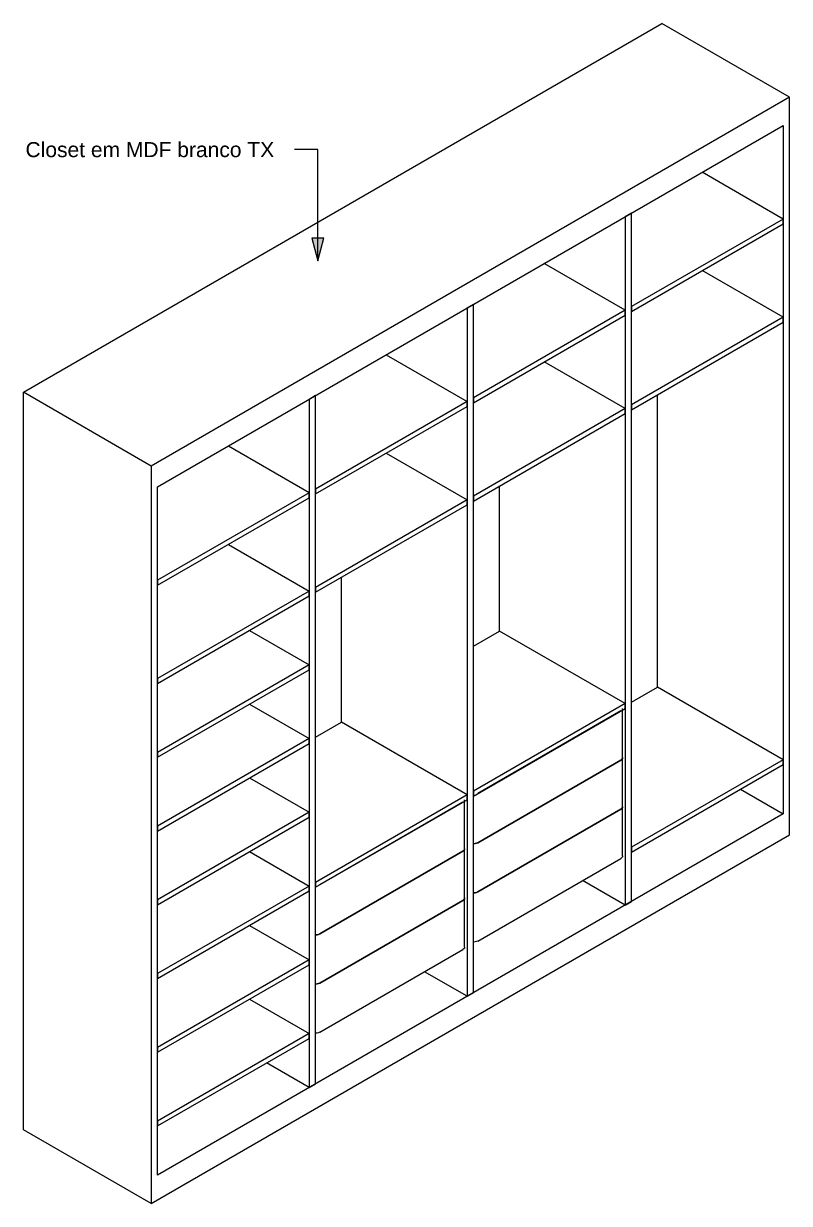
# Model space of a CAD drawing. Header units: millimetres. Extents: x -8736 to 3087, y -8371 to 3225.
# Drawn here: x -8736 to -6190, y -8371 to -4452 of the extents above; entities that cross this region are included whole.
import ezdxf

# ---------------------------------------------------------------- set-up
doc = ezdxf.new("R2010")
doc.units = ezdxf.units.MM
doc.layers.add('G-ANNO-TEXT', color=231, linetype='Continuous', lineweight=9)
doc.layers.add('I-FURN', color=30, linetype='Continuous', lineweight=9)
doc.styles.add('Arial', font='arial.ttf', dxfattribs={"height": 50})

# ---------------------------------------------------------------- blocks, each defined once
blk = doc.blocks.new('CLOSET 01 - CLOSET 01-4622994-VISTA 3D CLOSET 01')
at = {"layer": 'I-FURN'}
for p, q in [((-8735.8, -5676.7), (-6614.5, -4452)), ((-6190.2, -4696.9), (-6614.5, -4452)), ((-6190.2, -4696.9), (-8311.5, -5921.7)), ((-6190.2, -7146.4), (-6190.2, -4696.9)), ((-8290.3, -5991.1), (-6211.4, -4790.8)), ((-6211.4, -4790.8), (-6211.4, -7077)), ((-6211.4, -5101.1), (-6480.1, -4945.9)), ((-6715.2, -5081.7), (-6736.4, -5093.9)), ((-6736.4, -5093.9), (-6736.4, -7380.1)), ((-6715.2, -7367.9), (-6715.2, -5081.7)), ((-6211.4, -5101.1), (-6715.2, -5392)), ((-6715.2, -5408.3), (-6211.4, -5117.4)), ((-6211.4, -5117.4), (-6211.4, -5101.1)), ((-6736.4, -5404.2), (-7005.1, -5249.1)), ((-6211.4, -5427.7), (-6480.1, -5272.5)), ((-7240.3, -5384.8), (-7261.5, -5397.1)), ((-7261.5, -5397.1), (-7261.5, -7683.2)), ((-7240.3, -7671), (-7240.3, -5384.8)), ((-6736.4, -5404.2), (-7240.3, -5695.1)), ((-6736.4, -5420.5), (-6736.4, -5404.2)), ((-6715.2, -5392), (-6715.2, -5408.3)), ((-7240.3, -5711.4), (-6736.4, -5420.5)), ((-6211.4, -5427.7), (-6715.2, -5718.6)), ((-6715.2, -5734.9), (-6211.4, -5444)), ((-6211.4, -5444), (-6211.4, -5427.7)), ((-7530.2, -5552.2), (-7261.5, -5707.3)), ((-6736.4, -5730.8), (-7005.1, -5575.7)), ((-8735.8, -8126.2), (-8735.8, -5676.7)), ((-8311.5, -5921.7), (-8735.8, -5676.7)), ((-7765.3, -5687.9), (-7786.5, -5700.2)), ((-7786.5, -5700.2), (-7786.5, -7986.4)), ((-7765.3, -7974.1), (-7765.3, -5687.9)), ((-7261.5, -5707.3), (-7765.3, -5998.2)), ((-7261.5, -5723.7), (-7261.5, -5707.3)), ((-7240.3, -5695.1), (-7240.3, -5711.4)), ((-6715.2, -5718.6), (-6715.2, -5734.9)), ((-6628.6, -6656.5), (-6628.6, -5684.9)), ((-7765.3, -6014.5), (-7261.5, -5723.7)), ((-6736.4, -5730.8), (-7240.3, -6021.7)), ((-7240.3, -6038), (-6736.4, -5747.1)), ((-6736.4, -5747.1), (-6736.4, -5730.8)), ((-7786.5, -6010.4), (-8055.2, -5855.3)), ((-7530.2, -5878.8), (-7261.5, -6033.9)), ((-8311.5, -5921.7), (-8311.5, -8371.1)), ((-8290.3, -8277.2), (-8290.3, -5991.1)), ((-7153.6, -6469.7), (-7153.6, -5988)), ((-7786.5, -6010.4), (-8290.3, -6301.3)), ((-8290.3, -6317.7), (-7786.5, -6026.8)), ((-7786.5, -6026.8), (-7786.5, -6010.4)), ((-7765.3, -5998.2), (-7765.3, -6014.5)), ((-7261.5, -6033.9), (-7765.3, -6324.8)), ((-7261.5, -6050.3), (-7261.5, -6033.9)), ((-7240.3, -6021.7), (-7240.3, -6038)), ((-7765.3, -6341.1), (-7261.5, -6050.3)), ((-8055.2, -6181.9), (-7786.5, -6337)), ((-8290.3, -6301.3), (-8290.3, -6317.7)), ((-7678.7, -6772.9), (-7678.7, -6291.1)), ((-7786.5, -6337), (-8290.3, -6627.9)), ((-7786.5, -6353.4), (-7786.5, -6337)), ((-7765.3, -6324.8), (-7765.3, -6341.1)), ((-8290.3, -6644.3), (-7786.5, -6353.4)), ((-7984.5, -6467.7), (-7786.5, -6582)), ((-7240.3, -6519.7), (-7153.6, -6469.7)), ((-6736.4, -6710.6), (-7153.6, -6469.7)), ((-7786.5, -6582), (-8290.3, -6872.9)), ((-7786.5, -6598.3), (-7786.5, -6582)), ((-8290.3, -6889.2), (-7786.5, -6598.3)), ((-8290.3, -6627.9), (-8290.3, -6644.3)), ((-6715.2, -6706.5), (-6628.6, -6656.5)), ((-6211.4, -6897.4), (-6628.6, -6656.5)), ((-7984.5, -6712.6), (-7786.5, -6826.9)), ((-6736.4, -6710.6), (-7240.3, -7001.5)), ((-7240.3, -7017.8), (-6736.4, -6726.9)), ((-6750.6, -6735.1), (-7226.1, -7009.6)), ((-6744.7, -6890.2), (-6744.7, -6726.9)), ((-6736.4, -6726.9), (-6736.4, -6710.6)), ((-7765.3, -6822.9), (-7678.7, -6772.9)), ((-7261.5, -7013.7), (-7678.7, -6772.9)), ((-7786.5, -6826.9), (-8290.3, -7117.8)), ((-8290.3, -7134.2), (-7786.5, -6843.3)), ((-7786.5, -6843.3), (-7786.5, -6826.9)), ((-8290.3, -6872.9), (-8290.3, -6889.2)), ((-6744.7, -7053.5), (-6744.7, -6890.2)), ((-6211.4, -6897.4), (-6715.2, -7188.2)), ((-6211.4, -6913.7), (-6211.4, -6897.4)), ((-7226.1, -7172.9), (-6750.6, -6898.4)), ((-6750.6, -6898.4), (-7226.1, -7172.9)), ((-6715.2, -7204.6), (-6211.4, -6913.7)), ((-7984.5, -6957.6), (-7786.5, -7071.9)), ((-7261.5, -7013.7), (-7765.3, -7304.6)), ((-7261.5, -7030), (-7261.5, -7013.7)), ((-7240.3, -7001.5), (-7240.3, -7017.8)), ((-6352.8, -6995.3), (-6211.4, -7077)), ((-7765.3, -7320.9), (-7261.5, -7030)), ((-7275.6, -7038.2), (-7751.1, -7312.8)), ((-7269.8, -7193.3), (-7269.8, -7030)), ((-6744.7, -7216.8), (-6744.7, -7053.5)), ((-7786.5, -7071.9), (-8290.3, -7362.8)), ((-6211.4, -7077), (-8290.3, -8277.2)), ((-8290.3, -7379.1), (-7786.5, -7088.2)), ((-7786.5, -7088.2), (-7786.5, -7071.9)), ((-7226.1, -7336.2), (-6750.6, -7061.7)), ((-6750.6, -7061.7), (-7226.1, -7336.2)), ((-8290.3, -7117.8), (-8290.3, -7134.2)), ((-8311.5, -8371.1), (-6190.2, -7146.4)), ((-7984.5, -7202.5), (-7786.5, -7316.8)), ((-7751.1, -7476.1), (-7275.6, -7201.5)), ((-7275.6, -7201.5), (-7751.1, -7476.1)), ((-7269.8, -7356.6), (-7269.8, -7193.3)), ((-6715.2, -7188.2), (-6715.2, -7204.6)), ((-7226.1, -7499.5), (-6750.6, -7225)), ((-7786.5, -7316.8), (-8290.3, -7607.7)), ((-7786.5, -7333.2), (-7786.5, -7316.8)), ((-7765.3, -7304.6), (-7765.3, -7320.9)), ((-6736.4, -7380.1), (-6877.9, -7298.5)), ((-8290.3, -7624), (-7786.5, -7333.2)), ((-8290.3, -7362.8), (-8290.3, -7379.1)), ((-7751.1, -7639.4), (-7275.6, -7364.8)), ((-7275.6, -7364.8), (-7751.1, -7639.4)), ((-7269.8, -7519.9), (-7269.8, -7356.6)), ((-6736.4, -7380.1), (-6715.2, -7367.9)), ((-7984.5, -7447.5), (-7786.5, -7561.8)), ((-7786.5, -7561.8), (-8290.3, -7852.7)), ((-7786.5, -7578.1), (-7786.5, -7561.8)), ((-7751.1, -7802.7), (-7275.6, -7528.1)), ((-8290.3, -7869), (-7786.5, -7578.1)), ((-7261.5, -7683.2), (-7402.9, -7601.6)), ((-8290.3, -7607.7), (-8290.3, -7624)), ((-7261.5, -7683.2), (-7240.3, -7671)), ((-7984.5, -7692.4), (-7786.5, -7806.7)), ((-7786.5, -7806.7), (-8290.3, -8097.6)), ((-8290.3, -8113.9), (-7786.5, -7823.1)), ((-7786.5, -7823.1), (-7786.5, -7806.7)), ((-8290.3, -7852.7), (-8290.3, -7869)), ((-7786.5, -7986.4), (-7927.9, -7904.7)), ((-7786.5, -7986.4), (-7765.3, -7974.1)), ((-8290.3, -8097.6), (-8290.3, -8113.9)), ((-8311.5, -8371.1), (-8735.8, -8126.2))]:
    blk.add_line(p, q, dxfattribs=at)
for points in [[(-6744.7, -6890.2, 0), (-6745.4, -6893.2, 0), (-6747.4, -6896, 0), (-6750.6, -6898.4, 0)], [(-6750.6, -6898.4, 0), (-6747.4, -6896, 0), (-6745.4, -6893.2, 0), (-6744.7, -6890.2, 0)], [(-6744.7, -7053.5, 0), (-6745.4, -7056.5, 0), (-6747.4, -7059.3, 0), (-6750.6, -7061.7, 0)], [(-6750.6, -7061.7, 0), (-6747.4, -7059.3, 0), (-6745.4, -7056.5, 0), (-6744.7, -7053.5, 0)], [(-7269.8, -7193.3, 0), (-7270.4, -7196.3, 0), (-7272.4, -7199.1, 0), (-7275.6, -7201.5, 0)], [(-7275.6, -7201.5, 0), (-7272.4, -7199.1, 0), (-7270.4, -7196.3, 0), (-7269.8, -7193.3, 0)], [(-7226.1, -7172.9, 0), (-7230.3, -7174.8, 0), (-7235.1, -7175.9, 0), (-7240.3, -7176.3, 0)], [(-7240.3, -7176.3, 0), (-7235.1, -7175.9, 0), (-7230.3, -7174.8, 0), (-7226.1, -7172.9, 0)], [(-6744.7, -7216.8, 0), (-6745.4, -7219.8, 0), (-6747.4, -7222.6, 0), (-6750.6, -7225, 0)], [(-7269.8, -7356.6, 0), (-7270.4, -7359.6, 0), (-7272.4, -7362.4, 0), (-7275.6, -7364.8, 0)], [(-7275.6, -7364.8, 0), (-7272.4, -7362.4, 0), (-7270.4, -7359.6, 0), (-7269.8, -7356.6, 0)], [(-7226.1, -7336.2, 0), (-7230.3, -7338.1, 0), (-7235.1, -7339.2, 0), (-7240.3, -7339.6, 0)], [(-7240.3, -7339.6, 0), (-7235.1, -7339.2, 0), (-7230.3, -7338.1, 0), (-7226.1, -7336.2, 0)], [(-7751.1, -7476.1, 0), (-7755.3, -7477.9, 0), (-7760.1, -7479, 0), (-7765.3, -7479.4, 0)], [(-7765.3, -7479.4, 0), (-7760.1, -7479, 0), (-7755.3, -7477.9, 0), (-7751.1, -7476.1, 0)], [(-7269.8, -7519.9, 0), (-7270.4, -7522.9, 0), (-7272.4, -7525.7, 0), (-7275.6, -7528.1, 0)], [(-7226.1, -7499.5, 0), (-7230.3, -7501.4, 0), (-7235.1, -7502.5, 0), (-7240.3, -7502.9, 0)], [(-7751.1, -7639.4, 0), (-7755.3, -7641.2, 0), (-7760.1, -7642.3, 0), (-7765.3, -7642.7, 0)], [(-7765.3, -7642.7, 0), (-7760.1, -7642.3, 0), (-7755.3, -7641.2, 0), (-7751.1, -7639.4, 0)], [(-7751.1, -7802.7, 0), (-7755.3, -7804.5, 0), (-7760.1, -7805.6, 0), (-7765.3, -7806, 0)]]:
    blk.add_polyline3d(points, dxfattribs=at)

msp = doc.modelspace()

# ---------------------------------------------------------------- hatches: boundary and pattern name
at = {"layer": 'G-ANNO-TEXT'}
msp.add_hatch(color=7, dxfattribs=at).paths.add_polyline_path([(-7757.661, -5240.228), (-7737.565, -5165.228), (-7777.757, -5165.228)])

# ---------------------------------------------------------------- linework, layer by layer
at = {"layer": 'G-ANNO-TEXT', "color": 7}
for p, q in [((-7833.609, -4870.614), (-7835.249, -4870.614)), ((-7757.661, -4870.614), (-7833.609, -4870.614)), ((-7757.661, -5240.228), (-7757.661, -4870.614)), ((-7737.565, -5165.228), (-7777.757, -5165.228)), ((-7777.757, -5165.228), (-7757.661, -5240.228)), ((-7757.661, -5240.228), (-7737.565, -5165.228))]:
    msp.add_line(p, q, dxfattribs=at)

# ---------------------------------------------------------------- block references
at = {"layer": 'I-FURN'}
msp.add_blockref('CLOSET 01 - CLOSET 01-4622994-VISTA 3D CLOSET 01', (0, 0), dxfattribs=at)

# ---------------------------------------------------------------- texts
at = {"layer": 'G-ANNO-TEXT', "color": 7, "insert": (-8729.409, -4845.614), "char_height": 50, "width": 1022.15156, "attachment_point": 1, "style": 'Arial'}
msp.add_mtext('Closet em MDF branco TX', dxfattribs=at)

doc.saveas('drawing.dxf')
